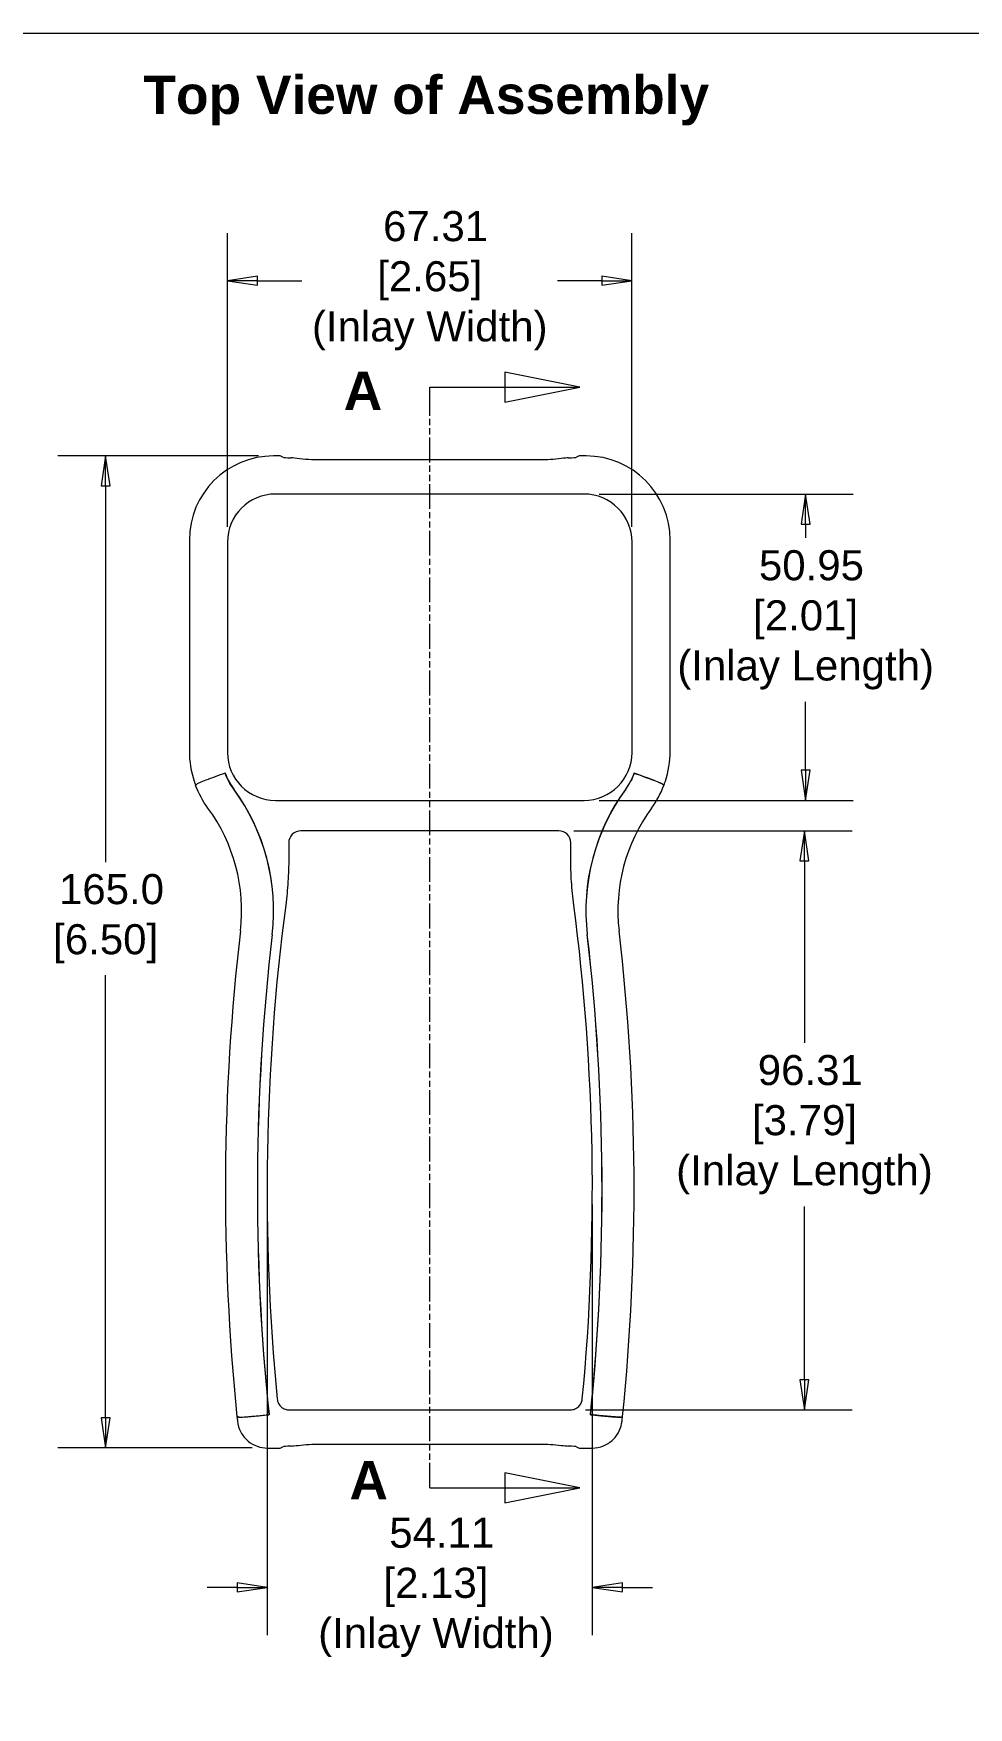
# Model space of a CAD drawing. Header units: millimetres. Extents: x 23 to 674, y 24 to 517.
# Drawn here: x 174.7 to 330.3, y 238.4 to 516.8 of the extents above; entities that cross this region are included whole.
import ezdxf
from ezdxf.enums import TextEntityAlignment as Align

# ---------------------------------------------------------------- set-up
doc = ezdxf.new("R2010")
doc.units = ezdxf.units.MM
doc.header["$LTSCALE"] = 2.5
doc.linetypes.add('DOUBLE_DASH_CHAIN', pattern=[1.2403, 0.6614, -0.0827, 0.1654, -0.0827, 0.1654, -0.0827])
for name, color, linetype, lineweight in [('Dimension (ANSI)', 7, 'Continuous', 9), ('Section Line (ANSI)', 7, 'DOUBLE_DASH_CHAIN', 9), ('Sketch Geometry (ANSI)', 7, 'Continuous', 9), ('Symbol (ANSI)', 7, 'Continuous', 9), ('Visible (ANSI)', 7, 'Continuous', 9)]:
    doc.layers.add(name, color=color, linetype=linetype, lineweight=lineweight)
doc.styles.add('Label Text (ANSI)', font='arialbd.ttf')
doc.styles.add('Note Text (ANSI)', font='arial.ttf')
doc.styles.add('Text Style20', font='arial.ttf')
doc.dimstyles.new('Default - mm (ANSI)', dxfattribs={"dimscale": 2.5, "dimtxt": 2, "dimasz": 2, "dimexe": 3.175, "dimexo": 1, "dimgap": 0.8, "dimtad": 0, "dimtih": 1, "dimtoh": 1, "dimrnd": 1e-08, "dimzin": 4, "dimdsep": 46, "dimtxsty": 'Note Text (ANSI)', "dimblk": 'Filled-1', "dimcen": 0.09, "dimdle": 10, "dimclrd": 256, "dimclre": 256, "dimclrt": 256, "dimadec": 1, "dimazin": 0, "dimtfac": 1.524, "dimtofl": 0, "dimtmove": 0, "dimatfit": 3, "dimfxl": 1, "dimtolj": 1, "dimtzin": 0, "dimlwd": -1, "dimlwe": -1, "dimarcsym": 0})

# ---------------------------------------------------------------- blocks, each defined once
blk = doc.blocks.new('2dTransSection0')
at = {"layer": 'Section Line (ANSI)', "linetype": 'Continuous'}
for p, q in [((106.25, 183.21), (101.25, 184.21)), ((101.25, 184.21), (101.25, 182.21)), ((96.25, 181.85), (96.25, 183.21)), ((96.25, 183.21), (101.25, 183.21)), ((101.25, 183.21), (106.25, 183.21)), ((101.25, 182.21), (106.25, 183.21)), ((96.25, 109.99), (96.25, 111.34)), ((106.25, 109.99), (101.25, 110.99)), ((101.25, 110.99), (101.25, 108.99)), ((96.25, 109.99), (101.25, 109.99)), ((101.25, 109.99), (106.25, 109.99)), ((101.25, 108.99), (106.25, 109.99))]:
    blk.add_line(p, q, dxfattribs=at)
at = {"layer": 'Section Line (ANSI)', "linetype": 'DOUBLE_DASH_CHAIN'}
blk.add_line((96.25, 109.99), (96.25, 183.21), dxfattribs=at)
at = {"layer": 'Section Line (ANSI)', "linetype": 'Continuous', "flags": 128}
for points in [[(101.25, 182.21), (106.25, 183.21), (101.25, 184.21), (101.25, 182.21)], [(101.25, 108.99), (106.25, 109.99), (101.25, 110.99), (101.25, 108.99)]]:
    blk.add_lwpolyline(points, dxfattribs=at)
at = {"layer": 'Section Line (ANSI)'}
for points in [[(101.25, 182.21), (106.25, 183.21), (101.25, 184.21), (101.25, 182.21)], [(101.25, 108.99), (106.25, 109.99), (101.25, 110.99), (101.25, 108.99)]]:
    blk.add_solid(points, dxfattribs=at)
at = {"layer": 'Section Line (ANSI)', "char_height": 2.54, "attachment_point": 7, "style": 'Label Text (ANSI)'}
for insert in [(90.53, 181.7), (90.91, 109.22)]:
    blk.add_mtext('A', dxfattribs=dict(at, insert=insert))
blk = doc.blocks.new('Filled-1')
at = {"color": 0}
for p, q in [((0, 0), (-1, 0.15)), ((-1, 0.15), (-1, -0.15)), ((-1, 0), (0, 0)), ((-1, -0.15), (0, 0))]:
    blk.add_line(p, q, dxfattribs=at)
at = {"color": 0, "flags": 128}
blk.add_lwpolyline([(-1, -0.15), (0, 0), (-1, 0.15), (-1, -0.15)], dxfattribs=at)
at = {"color": 0}
blk.add_solid([(-1, -0.15), (0, 0), (-1, 0.15), (-1, -0.15)], dxfattribs=at)
blk = doc.blocks.new('*D10')
at = {"layer": 'Defpoints', "color": 0, "transparency": 16777216}
for p in [(213.58, 324.59), (267.69, 324.59), (267.69, 258.41)]:
    blk.add_point(p, dxfattribs=at)
at = {"layer": 'Dimension (ANSI)', "transparency": 16777216}
for p, q in [((213.58, 322.09), (213.58, 250.47)), ((267.69, 322.09), (267.69, 250.47)), ((208.58, 258.41), (203.58, 258.41)), ((272.69, 258.41), (277.69, 258.41))]:
    blk.add_line(p, q, dxfattribs=at)
at = {"layer": 'Dimension (ANSI)', "transparency": 16777216, "xscale": 5, "yscale": 5, "zscale": 5}
blk.add_blockref('Filled-1', (213.58, 258.41), dxfattribs=at)
at = {"layer": 'Dimension (ANSI)', "transparency": 16777216, "xscale": 5, "yscale": 5, "zscale": 5, "rotation": 180}
blk.add_blockref('Filled-1', (267.69, 258.41), dxfattribs=at)
at = {"layer": 'Dimension (ANSI)', "transparency": 16777216, "insert": (241.67, 258.41), "char_height": 5, "attachment_point": 5, "style": 'Note Text (ANSI)'}
blk.add_mtext('\\A1; 54.11\\P[2.13]{\\P(Inlay Width)}', dxfattribs=at)
blk = doc.blocks.new('*D11')
at = {"layer": 'Defpoints', "color": 0, "transparency": 16777216}
for p in [(262.1, 384.25), (264.03, 287.93), (302.99, 287.93)]:
    blk.add_point(p, dxfattribs=at)
at = {"layer": 'Dimension (ANSI)', "transparency": 16777216}
for p, q in [((264.6, 384.25), (310.92, 384.25)), ((302.99, 379.25), (302.99, 348.99)), ((302.99, 292.93), (302.99, 321.73)), ((266.53, 287.93), (310.92, 287.93))]:
    blk.add_line(p, q, dxfattribs=at)
at = {"layer": 'Dimension (ANSI)', "transparency": 16777216, "xscale": 5, "yscale": 5, "zscale": 5}
for p, rotation in [((302.99, 384.25), 90), ((302.99, 287.93), 270)]:
    blk.add_blockref('Filled-1', p, dxfattribs=dict(at, rotation=rotation))
at = {"layer": 'Dimension (ANSI)', "transparency": 16777216, "insert": (302.99, 335.36), "char_height": 5, "attachment_point": 5, "style": 'Note Text (ANSI)'}
blk.add_mtext('\\A1; 96.31\\P[3.79]{\\P(Inlay Length)}', dxfattribs=at)
blk = doc.blocks.new('*D12')
at = {"layer": 'Defpoints', "color": 0, "transparency": 16777216}
for p in [(274.29, 475.72), (206.98, 432.27), (274.29, 432.27)]:
    blk.add_point(p, dxfattribs=at)
at = {"layer": 'Dimension (ANSI)', "transparency": 16777216}
for p, q in [((206.98, 434.77), (206.98, 483.66)), ((274.29, 434.77), (274.29, 483.66)), ((211.98, 475.72), (219.37, 475.72)), ((269.29, 475.72), (261.9, 475.72))]:
    blk.add_line(p, q, dxfattribs=at)
at = {"layer": 'Dimension (ANSI)', "transparency": 16777216, "xscale": 5, "yscale": 5, "zscale": 5, "rotation": 180}
blk.add_blockref('Filled-1', (206.98, 475.72), dxfattribs=at)
at = {"layer": 'Dimension (ANSI)', "transparency": 16777216, "xscale": 5, "yscale": 5, "zscale": 5}
blk.add_blockref('Filled-1', (274.29, 475.72), dxfattribs=at)
at = {"layer": 'Dimension (ANSI)', "transparency": 16777216, "insert": (240.64, 475.72), "char_height": 5, "attachment_point": 5, "style": 'Note Text (ANSI)'}
blk.add_mtext('\\A1; 67.31\\P[2.65]{\\P(Inlay Width)}', dxfattribs=at)
blk = doc.blocks.new('*D13')
at = {"layer": 'Defpoints', "color": 0, "transparency": 16777216}
for p in [(266.32, 440.25), (266.32, 389.3), (303.18, 389.3)]:
    blk.add_point(p, dxfattribs=at)
at = {"layer": 'Dimension (ANSI)', "transparency": 16777216}
for p, q in [((268.82, 440.25), (311.12, 440.25)), ((303.18, 435.25), (303.18, 432.96)), ((303.18, 394.3), (303.18, 405.69)), ((268.82, 389.3), (311.12, 389.3))]:
    blk.add_line(p, q, dxfattribs=at)
at = {"layer": 'Dimension (ANSI)', "transparency": 16777216, "xscale": 5, "yscale": 5, "zscale": 5}
for p, rotation in [((303.18, 440.25), 90), ((303.18, 389.3), 270)]:
    blk.add_blockref('Filled-1', p, dxfattribs=dict(at, rotation=rotation))
at = {"layer": 'Dimension (ANSI)', "transparency": 16777216, "insert": (303.18, 419.32), "char_height": 5, "attachment_point": 5, "style": 'Note Text (ANSI)'}
blk.add_mtext('\\A1; 50.95\\P[2.01]{\\P(Inlay Length)}', dxfattribs=at)
blk = doc.blocks.new('*D14')
at = {"layer": 'Defpoints', "color": 0, "transparency": 16777216}
for p in [(214.63, 446.59), (186.71, 281.59), (213.61, 281.59)]:
    blk.add_point(p, dxfattribs=at)
at = {"layer": 'Dimension (ANSI)', "transparency": 16777216}
for p, q in [((212.13, 446.59), (178.77, 446.59)), ((186.71, 441.59), (186.71, 379)), ((186.71, 286.59), (186.71, 360.23)), ((211.11, 281.59), (178.77, 281.59))]:
    blk.add_line(p, q, dxfattribs=at)
at = {"layer": 'Dimension (ANSI)', "transparency": 16777216, "xscale": 5, "yscale": 5, "zscale": 5}
for p, rotation in [((186.71, 446.59), 90), ((186.71, 281.59), 270)]:
    blk.add_blockref('Filled-1', p, dxfattribs=dict(at, rotation=rotation))
at = {"layer": 'Dimension (ANSI)', "transparency": 16777216, "insert": (186.71, 369.62), "char_height": 5, "attachment_point": 5, "style": 'Note Text (ANSI)'}
blk.add_mtext('\\A1; 165.0\\P[6.50]', dxfattribs=at)
blk = doc.blocks.new('Title Blocks HAMMOND')
at = {"layer": 'Sketch Geometry (ANSI)'}
blk.add_line((270, 206.73), (9.35, 206.73), dxfattribs=at)
at = {"layer": 'Symbol (ANSI)', "style": 'Text Style20'}
blk.add_attdef('<TITLE>_001', text='', height=5, dxfattribs=at).set_placement((230.16, 16.38), align=Align.MIDDLE_CENTER)

msp = doc.modelspace()

# ---------------------------------------------------------------- linework, layer by layer
at = {"layer": 'Visible (ANSI)'}
for p, q in [((215.7698, 446.5889), (214.6285, 446.5889)), ((216.2072, 446.3785), (215.7698, 446.5889)), ((259.8295, 445.9552), (221.4446, 445.9552)), ((265.5042, 446.5889), (265.0669, 446.3785)), ((266.6456, 446.5889), (265.5042, 446.5889)), ((266.3197, 440.2453), (214.9544, 440.2453)), ((200.637, 432.5974), (200.637, 397.4801)), ((206.9806, 432.2715), (206.9806, 397.2715)), ((274.2935, 397.2715), (274.2935, 432.2715)), ((280.637, 397.4801), (280.637, 432.5974)), ((214.9544, 389.2977), (266.3197, 389.2977)), ((262.0993, 384.2453), (219.1748, 384.2453)), ((217.1751, 382.2456), (217.1751, 379.6885)), ((264.099, 379.6885), (264.099, 382.2456)), ((213.8904, 287.1348), (213.8774, 287.1334)), ((217.2425, 287.9324), (264.0315, 287.9324)), ((267.3837, 287.1348), (267.3967, 287.1334)), ((213.612, 281.5889), (215.7698, 281.5889)), ((215.7698, 281.5889), (216.2072, 281.7992)), ((221.4446, 282.2225), (259.8295, 282.2225)), ((265.0669, 281.7992), (265.5042, 281.5889)), ((265.5042, 281.5889), (267.662, 281.5889))]:
    msp.add_line(p, q, dxfattribs=at)
for centre, radius, start, end in [((214.9544, 432.2715), 7.9738, 90, 180), ((266.3197, 432.2715), 7.9738, 0, 90), ((214.9544, 397.2715), 7.9738, 180, 270), ((266.3197, 397.2715), 7.9738, 270, 0), ((216.5468, 397.4372), 10.5805, 200.037979, 216.288508), ((264.7273, 397.4372), 10.5805, 323.711492, 339.962021), ((216.5468, 397.4372), 10.5696, 207.641049, 216.318821), ((180.4538, 370.9354), 34.1973, 353.345192, 36.288508), ((180.4538, 370.9354), 34.2082, 353.345192, 36.279141), ((180.4538, 370.9354), 34.1951, 353.345192, 36.138577), ((300.8203, 370.9354), 34.2082, 143.720859, 186.654808), ((300.8203, 370.9354), 34.1973, 143.711492, 186.654808), ((300.8203, 370.9354), 34.1951, 143.861423, 186.654808), ((264.7273, 397.4372), 10.5696, 323.681179, 332.358951), ((180.4538, 370.9354), 28.8778, 353.345192, 36.271844), ((300.8203, 370.9354), 28.8778, 143.728156, 186.654808), ((577.687, 324.5889), 364.1065, 172.534903, 185.492114), ((-96.413, 324.5889), 364.1065, 354.507886, 7.465097), ((577.687, 324.5889), 371.05, 173.345192, 185.840351), ((-96.413, 324.5889), 371.05, 354.159649, 6.654808), ((577.687, 324.5889), 365.7327, 173.345192, 185.878085), ((577.687, 324.5889), 365.7305, 173.345192, 185.874667), ((577.687, 324.5889), 365.7196, 173.345192, 185.878085), ((-96.413, 324.5889), 365.7196, 354.121915, 6.654808), ((-96.413, 324.5889), 365.7305, 354.125333, 6.654808), ((-96.413, 324.5889), 365.7327, 354.121915, 6.654808), ((577.687, 324.5889), 371.05, 185.840351, 185.959094), ((-96.413, 324.5889), 371.05, 354.040906, 354.159649)]:
    msp.add_arc(centre, radius, start, end, dxfattribs=at)
for centre, major_axis, ratio, start_param, end_param in [((214.6456, 432.5803), (-9.9116, 9.9116), 0.99878277, 5.49839613, 7.06797448), ((221.4446, 446.3918), (5.2512, 0), 0.03492787, 3.21407716, 3.87872787), ((259.8295, 446.3918), (5.2512, 0), 0.03492787, 5.54605009, 6.2107008), ((266.6285, 432.5803), (9.9116, 9.9116), 0.99878277, 5.49839613, 7.06797448), ((218.9472, 390.8133), (-4.8012, 13.2489), 0.86604739, 1.04724152, 1.04902839), ((262.3268, 390.8133), (4.8012, 13.2489), 0.86604739, 5.23415692, 5.23594378), ((219.1754, 382.245), (-1.4146, 1.4146), 0.99969546, 5.49793944, 7.06843118), ((262.0986, 382.245), (1.4146, 1.4146), 0.99969546, 5.49793944, 7.06843118), ((552.7208, 567.0892), (-49.9363, 485.0376), 0.86604739, 2.09429947, 2.09435113), ((-71.4467, 567.0892), (49.9363, 485.0376), 0.86604739, 4.18883417, 4.18888584), ((221.4446, 281.786), (5.2512, 0), 0.03492787, 2.40445743, 3.06910813), ((259.8295, 281.786), (-5.2512, 0), 0.03492787, 3.21407716, 3.87872787)]:
    msp.add_ellipse(centre, major_axis=major_axis, ratio=ratio, start_param=start_param, end_param=end_param, dxfattribs=at)
for points, knots in [([(221.4446, 445.9552), (220.8045, 445.9552), (220.1178, 445.9993), (218.8423, 446.1333), (218.2528, 446.2191), (217.7088, 446.2608), (217.6316, 446.2656), (217.5566, 446.2685)], [0, 0, 0, 0, 0.19202593, 0.19202593, 0.38405186, 0.38405186, 0.416072156, 0.416072156, 0.416072156, 0.416072156]), ([(263.7175, 446.2685), (263.5639, 446.2626), (263.3976, 446.2486), (262.7768, 446.1856), (262.2221, 446.1081), (261.0399, 445.9913), (260.4121, 445.9552), (259.8295, 445.9552)], [-0.413884446, -0.413884446, -0.413884446, -0.413884446, -0.349527762, -0.349527762, -0.174763881, -0.174763881, 0, 0, 0, 0]), ([(200.637, 397.4801), (200.637, 395.7894), (200.9051, 394.1094), (201.4844, 392.3409), (201.54, 392.1799), (201.5981, 392.02), (201.6259, 391.9434), (201.6543, 391.8671), (201.6833, 391.791)], [0, 0, 0, 0, 0.507206555, 0.507206555, 0.558308818, 0.558308818, 0.558308818, 0.582775596, 0.582775596, 0.582775596, 0.582775596]), ([(279.5908, 391.791), (279.6197, 391.8671), (279.6481, 391.9434), (279.676, 392.02), (279.7341, 392.1799), (279.7896, 392.3409), (280.3689, 394.1094), (280.637, 395.7894), (280.637, 397.4801)], [0.431626833, 0.431626833, 0.431626833, 0.431626833, 0.45609361, 0.45609361, 0.45609361, 0.507194597, 0.507194597, 1.014402435, 1.014402435, 1.014402435, 1.014402435]), ([(206.6096, 393.8361), (206.6055, 393.8346), (206.6014, 393.8331), (206.5973, 393.8317), (206.0277, 393.6252), (205.4638, 393.4188), (204.3629, 393.0115), (203.8416, 392.8161), (202.9556, 392.4784), (202.5994, 392.3394), (202.1004, 392.1366), (201.9625, 392.0747), (201.944, 392.0559)], [-0.769110209, -0.769110209, -0.769110209, -0.769110209, -0.767800973, -0.767800973, -0.767800973, -0.586014084, -0.586014084, -0.390694828, -0.390694828, -0.195356295, -0.195356295, 0, 0, 0, 0]), ([(206.5973, 393.8317), (206.0277, 393.6252), (205.4638, 393.4188), (204.3629, 393.0115), (203.8416, 392.8161), (202.9556, 392.4784), (202.5994, 392.3394), (202.1004, 392.1366), (201.9625, 392.0747), (201.944, 392.0559)], [-0.767800973, -0.767800973, -0.767800973, -0.767800973, -0.586014084, -0.586014084, -0.390694828, -0.390694828, -0.195356295, -0.195356295, 0, 0, 0, 0]), ([(279.3301, 392.0559), (279.3127, 392.0736), (279.1899, 392.1293), (278.7316, 392.3169), (278.3873, 392.4518), (277.5215, 392.7825), (277.0082, 392.9752), (275.8835, 393.392), (275.2835, 393.6117), (274.6768, 393.8317), (274.6727, 393.8331), (274.6686, 393.8346), (274.6645, 393.8361)], [-0.769448865, -0.769448865, -0.769448865, -0.769448865, -0.585920897, -0.585920897, -0.390597196, -0.390597196, -0.195293528, -0.195293528, -0.001651932, -0.001651932, -0.001651932, -0.00034269, -0.00034269, -0.00034269, -0.00034269]), ([(274.6768, 393.8317), (275.2464, 393.6252), (275.8103, 393.4188), (276.9112, 393.0115), (277.4324, 392.8161), (278.3185, 392.4784), (278.6747, 392.3394), (279.1737, 392.1366), (279.3115, 392.0747), (279.3301, 392.0559)], [-0.767800973, -0.767800973, -0.767800973, -0.767800973, -0.586014084, -0.586014084, -0.390694828, -0.390694828, -0.195356295, -0.195356295, 0, 0, 0, 0]), ([(201.944, 392.0559), (201.9172, 392.0288), (201.8905, 392.0016), (201.8035, 391.9133), (201.7433, 391.8521), (201.6833, 391.791)], [-4.32012966, -4.32012966, -4.32012966, -4.32012966, -4.037894734, -4.037894734, -3.401062581, -3.401062581, -3.401062581, -3.401062581]), ([(201.944, 392.0559), (201.9172, 392.0288), (201.8905, 392.0016), (201.8035, 391.9133), (201.7433, 391.8521), (201.6833, 391.791)], [-4.320129661, -4.320129661, -4.320129661, -4.320129661, -4.037894735, -4.037894735, -3.401062581, -3.401062581, -3.401062581, -3.401062581]), ([(279.5908, 391.791), (279.5173, 391.8658), (279.4436, 391.9407), (279.3565, 392.0291), (279.3433, 392.0425), (279.3301, 392.0559)], [-4.806722126, -4.806722126, -4.806722126, -4.806722126, -4.027107027, -4.027107027, -3.887674446, -3.887674446, -3.887674446, -3.887674446]), ([(279.3301, 392.0559), (279.3568, 392.0288), (279.3836, 392.0016), (279.4706, 391.9133), (279.5307, 391.8521), (279.5908, 391.791)], [-4.320129661, -4.320129661, -4.320129661, -4.320129661, -4.037894735, -4.037894735, -3.401062581, -3.401062581, -3.401062581, -3.401062581]), ([(217.1751, 379.6885), (217.1751, 378.3857), (217.1327, 377.0832), (216.9631, 374.4831), (216.8359, 373.1862), (216.6667, 371.8944)], [0, 0, 0, 0, 0.390846613, 0.390846613, 0.781693192, 0.781693192, 0.781693192, 0.781693192]), ([(264.6074, 371.8944), (264.4382, 373.1862), (264.311, 374.4831), (264.1414, 377.0832), (264.099, 378.3857), (264.099, 379.6885)], [0, 0, 0, 0, 0.390846578, 0.390846578, 0.781693192, 0.781693192, 0.781693192, 0.781693192]), ([(215.252, 289.7407), (215.277, 289.4814), (215.3523, 289.2295), (215.5952, 288.7688), (215.7605, 288.5645), (216.1388, 288.2484), (216.3419, 288.1316), (216.7792, 287.9729), (217.01, 287.9324), (217.2425, 287.9324)], [0, 0, 0, 0, 0.078133442, 0.078133442, 0.156247348, 0.156247348, 0.226016196, 0.226016196, 0.295789009, 0.295789009, 0.295789009, 0.295789009]), ([(264.0315, 287.9324), (264.292, 287.9324), (264.5499, 287.9832), (265.0317, 288.181), (265.251, 288.326), (265.6018, 288.6722), (265.7376, 288.8632), (265.9373, 289.2833), (265.9998, 289.5092), (266.022, 289.7407)], [0, 0, 0, 0, 0.078133468, 0.078133468, 0.156247404, 0.156247404, 0.226016201, 0.226016201, 0.295789009, 0.295789009, 0.295789009, 0.295789009]), ([(208.8981, 286.7055), (208.9075, 286.7019), (208.9384, 286.7003), (209.0579, 286.7021), (209.1588, 286.7068), (209.3948, 286.7211), (209.5515, 286.732), (209.9244, 286.7605), (210.1405, 286.7782), (210.5753, 286.8153), (210.8341, 286.8382), (211.3913, 286.889), (211.6897, 286.9169), (212.2572, 286.9712), (212.5786, 287.0025), (213.2352, 287.0678), (213.5705, 287.1018), (213.8774, 287.1334)], [0.017180828, 0.017180828, 0.017180828, 0.017180828, 0.092578659, 0.092578659, 0.185157318, 0.185157318, 0.277728773, 0.277728773, 0.370300229, 0.370300229, 0.462863082, 0.462863082, 0.555425936, 0.555425936, 0.647981664, 0.647981664, 0.740537393, 0.740537393, 0.740537393, 0.740537393]), ([(208.8981, 286.7055), (208.9075, 286.7019), (208.9384, 286.7003), (209.0579, 286.7021), (209.1588, 286.7068), (209.3948, 286.7211), (209.5515, 286.732), (209.9244, 286.7605), (210.1405, 286.7782), (210.5753, 286.8153), (210.8341, 286.8382), (211.3913, 286.889), (211.6897, 286.9169), (212.2572, 286.9712), (212.5786, 287.0025), (213.2352, 287.0678), (213.5705, 287.1018), (213.8774, 287.1334)], [0.017180828, 0.017180828, 0.017180828, 0.017180828, 0.092578659, 0.092578659, 0.185157318, 0.185157318, 0.277728773, 0.277728773, 0.370300229, 0.370300229, 0.462863082, 0.462863082, 0.555425936, 0.555425936, 0.647981664, 0.647981664, 0.740537393, 0.740537393, 0.740537393, 0.740537393]), ([(267.3967, 287.1334), (267.7036, 287.1018), (268.0388, 287.0678), (268.6955, 287.0025), (269.0169, 286.9712), (269.5844, 286.9169), (269.8828, 286.889), (270.4399, 286.8382), (270.6988, 286.8153), (271.1336, 286.7782), (271.3497, 286.7605), (271.7225, 286.732), (271.8793, 286.7211), (272.1153, 286.7068), (272.2161, 286.7021), (272.3357, 286.7003), (272.3665, 286.7019), (272.376, 286.7055)], [2.221613437, 2.221613437, 2.221613437, 2.221613437, 2.314169166, 2.314169166, 2.406724895, 2.406724895, 2.499287748, 2.499287748, 2.591850602, 2.591850602, 2.684422057, 2.684422057, 2.776993513, 2.776993513, 2.869572171, 2.869572171, 2.944970002, 2.944970002, 2.944970002, 2.944970002]), ([(272.376, 286.7055), (272.3665, 286.7019), (272.3357, 286.7003), (272.2161, 286.7021), (272.1153, 286.7068), (271.8793, 286.7211), (271.7225, 286.732), (271.3497, 286.7605), (271.1336, 286.7782), (270.6988, 286.8153), (270.4399, 286.8382), (269.8828, 286.889), (269.5844, 286.9169), (269.0169, 286.9712), (268.6955, 287.0025), (268.0388, 287.0678), (267.7036, 287.1018), (267.3967, 287.1334)], [0.017180828, 0.017180828, 0.017180828, 0.017180828, 0.092578659, 0.092578659, 0.185157318, 0.185157318, 0.277728773, 0.277728773, 0.370300229, 0.370300229, 0.462863082, 0.462863082, 0.555425936, 0.555425936, 0.647981664, 0.647981664, 0.740537393, 0.740537393, 0.740537393, 0.740537393]), ([(208.6421, 286.067), (208.7097, 285.4193), (208.9031, 284.7911), (209.5199, 283.6447), (209.937, 283.1375), (210.8834, 282.3601), (211.3865, 282.0748), (212.4677, 281.6878), (213.0378, 281.5889), (213.612, 281.5889)], [0, 0, 0, 0, 0.195362412, 0.195362412, 0.390533212, 0.390533212, 0.562780484, 0.562780484, 0.735067917, 0.735067917, 0.735067917, 0.735067917]), ([(267.662, 281.5889), (268.3132, 281.5889), (268.9582, 281.716), (270.1624, 282.2104), (270.7102, 282.5727), (271.5817, 283.4332), (271.9176, 283.904), (272.4148, 284.9392), (272.5724, 285.4959), (272.632, 286.067)], [0, 0, 0, 0, 0.195363047, 0.195363047, 0.390534595, 0.390534595, 0.562780628, 0.562780628, 0.735067921, 0.735067921, 0.735067921, 0.735067921]), ([(217.5566, 281.9092), (217.7101, 281.9151), (217.8764, 281.9291), (218.4973, 281.9921), (219.052, 282.0697), (220.2342, 282.1864), (220.862, 282.2225), (221.4446, 282.2225)], [-0.413884446, -0.413884446, -0.413884446, -0.413884446, -0.349527762, -0.349527762, -0.174763881, -0.174763881, 0, 0, 0, 0]), ([(259.8295, 282.2225), (260.4121, 282.2225), (261.0399, 282.1864), (262.2221, 282.0697), (262.7768, 281.9921), (263.3976, 281.9291), (263.5639, 281.9151), (263.7175, 281.9092)], [0, 0, 0, 0, 0.174763881, 0.174763881, 0.349527762, 0.349527762, 0.413884447, 0.413884447, 0.413884447, 0.413884447])]:
    msp.add_open_spline(points, degree=3, knots=knots, dxfattribs=at)
for points in [[(208.02, 391.1694), (207.421, 391.9842), (206.9419, 392.8808), (206.5973, 393.8317)], [(206.6068, 393.8119), (206.6061, 393.8116), (206.6054, 393.8114), (206.6048, 393.8112)], [(207.1835, 392.5337), (206.9629, 392.9549), (206.7713, 393.39), (206.6096, 393.8361)], [(273.2541, 391.1694), (273.8531, 391.9842), (274.3322, 392.8808), (274.6768, 393.8317)], [(274.6645, 393.8361), (274.5028, 393.39), (274.3111, 392.9549), (274.0905, 392.5337)], [(274.6693, 393.8112), (274.6686, 393.8114), (274.6679, 393.8116), (274.6673, 393.8119)], [(203.7356, 388.02), (202.8845, 389.18), (202.1944, 390.4485), (201.6833, 391.791)], [(208.0203, 391.1696), (208.0367, 391.1469), (208.0531, 391.1242), (208.0696, 391.1017)], [(273.2537, 391.1696), (273.2374, 391.1469), (273.221, 391.1242), (273.2045, 391.1017)], [(277.5384, 388.02), (278.3896, 389.18), (279.0797, 390.4485), (279.5908, 391.791)], [(213.8751, 287.1551), (213.8759, 287.1552), (213.8766, 287.1553), (213.8773, 287.1553)], [(267.3968, 287.1553), (267.3975, 287.1553), (267.3982, 287.1552), (267.3989, 287.1551)]]:
    msp.add_open_spline(points, degree=3, dxfattribs=at)
for points, weights in [([(208.563, 286.832), (208.7306, 286.7687), (208.8981, 286.7055)], [1.00780491049, 1.00780843541, 1.00781181932]), ([(208.8981, 286.7055), (208.7306, 286.7687), (208.563, 286.832)], [1.00386406619, 1.00386242024, 1.00386063383]), ([(272.376, 286.7055), (272.5435, 286.7687), (272.711, 286.832)], [1.00781181932, 1.00780843541, 1.00780491049]), ([(272.376, 286.7055), (272.5435, 286.7687), (272.711, 286.832)], [1.00386406619, 1.00386242024, 1.00386063383])]:
    msp.add_rational_spline(points, weights, degree=2, dxfattribs=at)

# ---------------------------------------------------------------- block references
at = {"xscale": 2.5, "yscale": 2.5, "zscale": 2.5}
msp.add_blockref('Title Blocks HAMMOND', (-0.6221, 0.0312), dxfattribs=at)
at = {"layer": 'Section Line (ANSI)', "xscale": 2.5, "yscale": 2.5, "zscale": 2.5}
msp.add_blockref('2dTransSection0', (0, 0), dxfattribs=at)

# ---------------------------------------------------------------- texts
at = {"layer": 'Symbol (ANSI)', "insert": (192.9975, 501.5504), "char_height": 6.35, "attachment_point": 7, "style": 'Label Text (ANSI)'}
msp.add_mtext('Top View of Assembly', dxfattribs=at)

# ---------------------------------------------------------------- dimensions: what is measured, and where the dimension line sits
at = {"layer": 'Dimension (ANSI)'}
for base, p1, p2, angle, text, override, picture, middle in [((274.2935, 475.7183), (206.9806, 432.2715), (274.2935, 432.2715), 180, ' <>\\X[2.65]{\\P(Inlay Width)}', {"dimgap": 0.8, "dimtih": 0, "dimtoh": 0, "dimdec": 2, "dimpost": '\\X', "dimtol": 0, "dimlim": 0, "dimtp": 0, "dimtm": 0, "dimtdec": 2, "dimatfit": 1}, '*D12', (240.637, 475.7183)), ((186.7052, 281.5889), (214.6285, 446.5889), (213.612, 281.5889), 90, ' <>\\X[6.50]', {"dimgap": 0.8, "dimdec": 1, "dimpost": '\\X', "dimtol": 0, "dimlim": 0, "dimtp": 0, "dimtm": 0, "dimtdec": 1, "dimatfit": 1}, '*D14', (186.7052, 369.6152)), ((303.1817, 389.2977), (266.3197, 440.2453), (266.3197, 389.2977), 90, ' <>\\X[2.01]{\\P(Inlay Length)}', {"dimgap": 0.8, "dimdec": 2, "dimpost": '\\X', "dimtol": 0, "dimlim": 0, "dimtp": 0, "dimtm": 0, "dimtdec": 2, "dimatfit": 1}, '*D13', (303.1817, 419.3246)), ((302.9861, 287.9324), (262.0993, 384.2453), (264.0315, 287.9324), 90, ' <>\\X[3.79]{\\P(Inlay Length)}', {"dimgap": 0.8, "dimdec": 2, "dimpost": '\\X', "dimtol": 0, "dimlim": 0, "dimtp": 0, "dimtm": 0, "dimtdec": 2, "dimatfit": 1}, '*D11', (302.9861, 335.3589)), ((267.6935, 258.408), (213.5806, 324.5889), (267.6935, 324.5889), 180, ' <>\\X[2.13]{\\P(Inlay Width)}', {"dimgap": 0.8, "dimtih": 0, "dimtoh": 0, "dimdec": 2, "dimpost": '\\X', "dimtol": 0, "dimlim": 0, "dimtp": 0, "dimtm": 0, "dimtdec": 2, "dimatfit": 1}, '*D10', (241.6686, 258.408))]:
    dim = msp.add_linear_dim(base=base, p1=p1, p2=p2, angle=angle, text=text, dimstyle='Default - mm (ANSI)', override=override, dxfattribs=at)
    dim.commit()
    dim.dimension.update_dxf_attribs({"geometry": picture, "text_midpoint": middle, "dimtype": 160})

doc.saveas('drawing.dxf')
